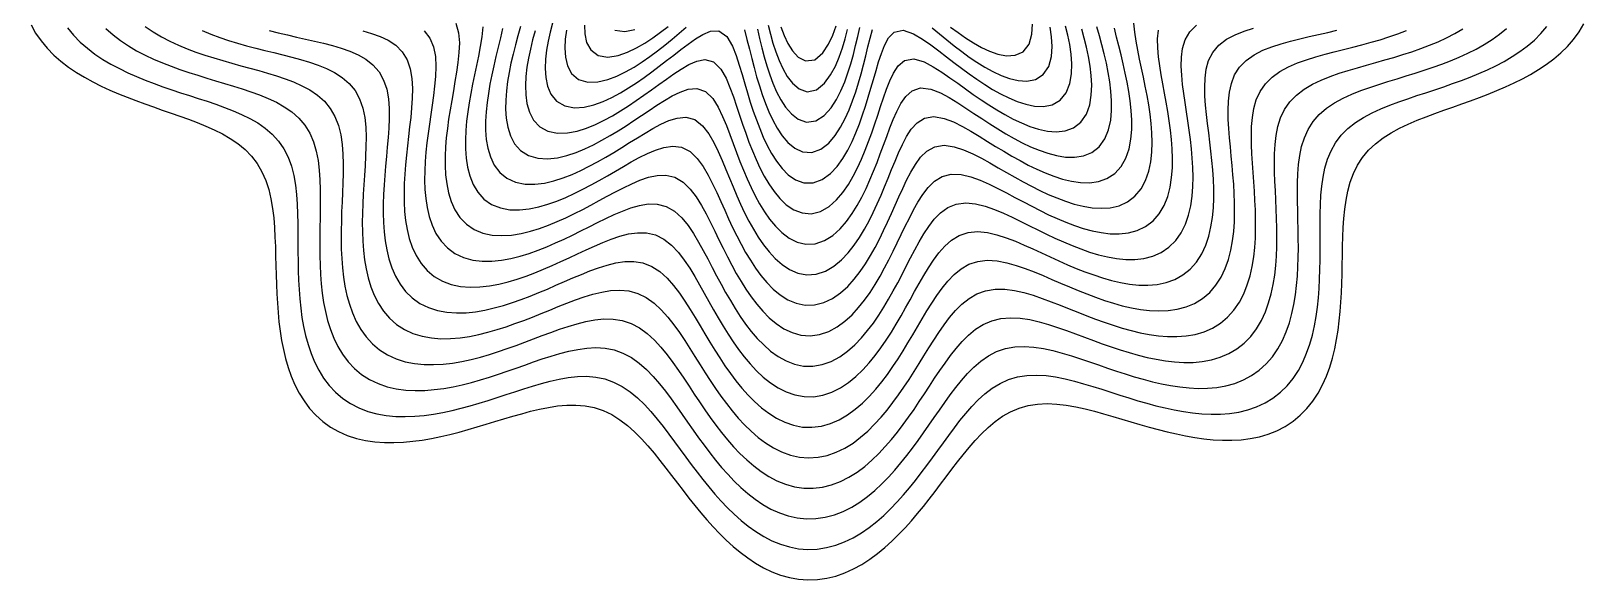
# Model space of a CAD drawing. Extents: x -29.3 to 29.3, y -30.6 to 30.6.
# Drawn here: x -29 to 28.9, y -30.6 to -10.2 of the extents above; entities that cross this region are included whole.
import ezdxf

# ---------------------------------------------------------------- set-up
doc = ezdxf.new("R2010")
doc.units = 0
doc.header["$MEASUREMENT"] = 0
doc.layers.get('0').update_dxf_attribs({"linetype": 'CONTINUOUS'})

msp = doc.modelspace()

# ---------------------------------------------------------------- linework, layer by layer
for points in [[(-28.952364, -9.968521), (-28.782072, -10.276607), (-28.581435, -10.567159), (-28.354526, -10.838653), (-28.1056, -11.090659), (-27.838664, -11.323625), (-27.557235, -11.538597), (-27.264267, -11.736971), (-26.962178, -11.920299), (-26.652916, -12.09017), (-26.338047, -12.248147), (-26.018832, -12.395732), (-25.696302, -12.534364), (-25.371305, -12.665429), (-25.044562, -12.790272), (-24.716701, -12.910227), (-24.388295, -13.026641), (-24.059888, -13.140913), (-23.732034, -13.254529), (-23.405329, -13.369111), (-23.08046, -13.486477), (-22.758261, -13.608703), (-22.439798, -13.73821), (-22.126481, -13.877843), (-21.820227, -14.030949), (-21.523669, -14.201393), (-21.240395, -14.393421), (-20.975109, -14.611215), (-20.73349, -14.857952), (-20.521372, -15.134456), (-20.343141, -15.438149), (-20.200079, -15.763396), (-20.089928, -16.103388), (-20.007986, -16.452153), (-19.948709, -16.805456), (-19.906826, -17.16069), (-19.877803, -17.516402), (-19.8579, -17.871841), (-19.844058, -18.226659), (-19.833752, -18.580714), (-19.82486, -18.933968), (-19.815544, -19.286416), (-19.804167, -19.638049), (-19.789221, -19.988832), (-19.769273, -20.338679), (-19.742915, -20.687441), (-19.708729, -21.034883), (-19.665252, -21.380667), (-19.610942, -21.724317), (-19.544156, -22.065189), (-19.463131, -22.402424), (-19.365973, -22.734889), (-19.250673, -23.061108), (-19.115148, -23.379191), (-18.957333, -23.686753), (-18.77535, -23.980872), (-18.567748, -24.258106), (-18.333828, -24.514627), (-18.073966, -24.74653), (-17.789838, -24.950294), (-17.484393, -25.123314), (-17.161518, -25.264311), (-16.825488, -25.373465), (-16.4804, -25.452228), (-16.129781, -25.502934), (-15.776417, -25.528381), (-15.42236, -25.531491), (-15.069034, -25.51509), (-14.717368, -25.481795), (-14.36792, -25.433973), (-14.02098, -25.373749), (-13.676642, -25.303028), (-13.33486, -25.223539), (-12.995485, -25.136868), (-12.658291, -25.04451), (-12.322988, -24.947902), (-11.989231, -24.848472), (-11.65663, -24.747686), (-11.324747, -24.6471), (-10.993099, -24.548424), (-10.661165, -24.453596), (-10.328392, -24.364881), (-9.994222, -24.284987), (-9.658142, -24.21721), (-9.319787, -24.165585), (-8.979123, -24.135011), (-8.636752, -24.13123), (-8.294337, -24.160436), (-7.954996, -24.228254), (-7.623279, -24.338018), (-7.304236, -24.489121), (-7.00177, -24.676802), (-6.717403, -24.893818), (-6.450315, -25.132693), (-6.19824, -25.387099), (-5.95838, -25.652202), (-5.72796, -25.924454), (-5.504473, -26.201261), (-5.285731, -26.480684), (-5.069845, -26.761222), (-4.85518, -27.041652), (-4.640298, -27.320927), (-4.423913, -27.598097), (-4.204853, -27.872251), (-3.982024, -28.142472), (-3.75439, -28.407798), (-3.520946, -28.66718), (-3.280713, -28.919447), (-3.032728, -29.163265), (-2.776046, -29.39709), (-2.509756, -29.619117), (-2.233013, -29.827236), (-1.945096, -30.018977), (-1.645497, -30.191487), (-1.334049, -30.341532), (-1.011095, -30.46558), (-0.677683, -30.559993), (-0.335724, -30.621361), (0.011952, -30.646972), (0.361756, -30.635308), (0.709724, -30.586407), (1.052051, -30.50191), (1.385589, -30.384762), (1.708124, -30.238691), (2.018413, -30.067678), (2.316036, -29.87556), (2.601185, -29.665799), (2.874453, -29.4414), (3.136675, -29.204914), (3.388816, -28.958491), (3.631902, -28.703936), (3.866979, -28.442786), (4.095101, -28.176363), (4.317322, -27.905827), (4.534707, -27.632228), (4.748343, -27.356546), (4.959361, -27.079731), (5.168959, -26.802746), (5.378433, -26.526612), (5.589218, -26.252462), (5.802925, -25.981613), (6.021394, -25.715649), (6.246744, -25.456545), (6.481407, -25.206821), (6.728126, -24.969734), (6.989836, -24.749485), (7.269344, -24.551343), (7.568662, -24.381483), (7.888018, -24.246198), (8.224971, -24.1503), (8.574527, -24.095291), (8.930664, -24.078619), (9.288268, -24.094733), (9.644105, -24.136999), (9.99668, -24.199147), (10.34565, -24.275891), (10.69129, -24.362983), (11.034154, -24.457051), (11.374882, -24.555393), (11.714111, -24.65579), (12.052435, -24.756369), (12.390383, -24.855486), (12.728422, -24.951649), (13.066946, -25.043447), (13.406283, -25.129499), (13.746689, -25.208406), (14.088335, -25.278715), (14.431303, -25.338873), (14.775554, -25.387197), (15.120904, -25.421838), (15.466977, -25.44075), (15.813143, -25.441672), (16.158443, -25.422131), (16.501495, -25.379482), (16.84039, -25.311007), (17.172616, -25.214104), (17.495032, -25.086581), (17.803972, -24.927048), (18.095531, -24.735307), (18.366015, -24.512622), (18.612475, -24.261699), (18.833119, -23.986327), (19.027455, -23.690813), (19.196152, -23.379416), (19.340725, -23.05595), (19.463186, -22.723597), (19.565755, -22.384884), (19.650669, -22.041755), (19.720074, -21.695671), (19.775976, -21.347716), (19.820229, -20.998685), (19.854549, -20.649153), (19.880539, -20.299535), (19.899717, -19.950123), (19.913551, -19.60112), (19.923498, -19.252666), (19.931042, -18.904855), (19.937742, -18.557758), (19.945286, -18.211438), (19.955556, -17.865978), (19.970706, -17.521511), (19.993261, -17.178269), (20.02623, -16.836657), (20.073227, -16.497372), (20.138567, -16.161576), (20.227258, -15.831151), (20.344723, -15.508997), (20.496016, -15.199242), (20.684408, -14.907046), (20.909771, -14.637606), (21.167978, -14.394503), (21.452172, -14.178427), (21.755041, -13.98727), (22.070452, -13.817272), (22.393925, -13.664211), (22.722395, -13.524115), (23.053809, -13.393523), (23.386769, -13.269515), (23.720293, -13.149636), (24.053643, -13.031803), (24.386225, -12.914216), (24.717517, -12.795279), (25.047017, -12.673542), (25.374211, -12.547651), (25.698537, -12.416308), (26.019358, -12.278234), (26.335927, -12.132147), (26.647358, -11.976736), (26.952582, -11.81065), (27.250297, -11.632489), (27.53892, -11.440808), (27.816519, -11.23415), (28.080755, -11.011096), (28.328838, -10.770364), (28.557512, -10.51097), (28.763125, -10.23244), (28.941826, -9.935066)], [(-27.588064, -10.076281), (-27.366155, -10.352146), (-27.119632, -10.60703), (-26.853188, -10.841257), (-26.570936, -11.055941), (-26.276296, -11.252646), (-25.972022, -11.433126), (-25.660291, -11.599172), (-25.342823, -11.752523), (-25.020977, -11.894835), (-24.695841, -12.027677), (-24.368299, -12.152538), (-24.03909, -12.270857), (-23.70885, -12.384046), (-23.378151, -12.493531), (-23.04754, -12.600788), (-22.717569, -12.707389), (-22.388842, -12.815063), (-22.06206, -12.925764), (-21.738097, -13.041756), (-21.418095, -13.165714), (-21.103608, -13.300845), (-20.79681, -13.450988), (-20.50078, -13.620654), (-20.219819, -13.814834), (-19.95967, -14.038342), (-19.727201, -14.294416), (-19.529034, -14.582823), (-19.369171, -14.898859), (-19.247176, -15.23474), (-19.158612, -15.582594), (-19.097124, -15.936528), (-19.056335, -16.292924), (-19.030737, -16.649833), (-19.015858, -17.006316), (-19.008125, -17.361979), (-19.004663, -17.716702), (-19.003108, -18.070489), (-19.001453, -18.423385), (-18.99794, -18.77543), (-18.990967, -19.126632), (-18.979023, -19.476947), (-18.960632, -19.826258), (-18.934304, -20.17436), (-18.898497, -20.520936), (-18.851577, -20.865524), (-18.791786, -21.207478), (-18.717217, -21.545918), (-18.625799, -21.879655), (-18.515299, -22.207116), (-18.383374, -22.52624), (-18.227672, -22.834379), (-18.046035, -23.128235), (-17.836812, -23.40387), (-17.599273, -23.656883), (-17.334044, -23.882824), (-17.043355, -24.077809), (-16.730941, -24.239213), (-16.401507, -24.366117), (-16.059972, -24.459347), (-15.710799, -24.521095), (-15.357602, -24.554373), (-15.003071, -24.5625), (-14.649065, -24.548754), (-14.296786, -24.516175), (-13.946952, -24.467497), (-13.599934, -24.405144), (-13.255862, -24.331257), (-12.914697, -24.247747), (-12.57628, -24.156342), (-12.240363, -24.058641), (-11.906632, -23.956163), (-11.574714, -23.850396), (-11.244183, -23.742854), (-10.914563, -23.635134), (-10.585326, -23.528986), (-10.255893, -23.426398), (-9.925641, -23.32971), (-9.593919, -23.241748), (-9.260101, -23.166008), (-8.923685, -23.106862), (-8.584504, -23.069749), (-8.24309, -23.061222), (-7.901234, -23.088547), (-7.562561, -23.158404), (-7.232545, -23.274561), (-6.917195, -23.435647), (-6.620777, -23.63517), (-6.344374, -23.864163), (-6.086341, -24.114106), (-5.843656, -24.37829), (-5.613006, -24.651879), (-5.391321, -24.931466), (-5.175936, -25.21462), (-4.96459, -25.499547), (-4.755363, -25.784856), (-4.546601, -26.069401), (-4.336857, -26.352179), (-4.124827, -26.632256), (-3.909315, -26.908707), (-3.689193, -27.180571), (-3.463376, -27.446809), (-3.230803, -27.706258), (-2.990424, -27.957587), (-2.741195, -28.199246), (-2.482092, -28.429405), (-2.212135, -28.645891), (-1.930441, -28.846125), (-1.636324, -29.027068), (-1.329428, -29.185206), (-1.009938, -29.316604), (-0.678819, -29.417107), (-0.338051, -29.482722), (0.009261, -29.510197), (0.35904, -29.497678), (0.706724, -29.445205), (1.047959, -29.354775), (1.379233, -29.229929), (1.698209, -29.075055), (2.003714, -28.894718), (2.295514, -28.69319), (2.574023, -28.474222), (2.840051, -28.240991), (3.094622, -27.996137), (3.338859, -27.741846), (3.573917, -27.47993), (3.800949, -27.211917), (4.021102, -26.939115), (4.235513, -26.662672), (4.445331, -26.383634), (4.651732, -26.102987), (4.855949, -25.821705), (5.059303, -25.540798), (5.263248, -25.261371), (5.469419, -24.984688), (5.679691, -24.712272), (5.896245, -24.44602), (6.121639, -24.188382), (6.35884, -23.942587), (6.611179, -23.712919), (6.882078, -23.504971), (7.174375, -23.325658), (7.489102, -23.182518), (7.824102, -23.081851), (8.173746, -23.026156), (8.530772, -23.01276), (8.889003, -23.035084), (9.244721, -23.085268), (9.596405, -23.156093), (9.943876, -23.241677), (10.28761, -23.337442), (10.628332, -23.439842), (10.966818, -23.546089), (11.303804, -23.653919), (11.639955, -23.761432), (11.975854, -23.866961), (12.312008, -23.968983), (12.648842, -24.066045), (12.986705, -24.156709), (13.325864, -24.239496), (13.666497, -24.312844), (14.008673, -24.375061), (14.352326, -24.424282), (14.697213, -24.458428), (15.042855, -24.475168), (15.388453, -24.471903), (15.732785, -24.445773), (16.074082, -24.393727), (16.409892, -24.312691), (16.737004, -24.199862), (17.051479, -24.053159), (17.348895, -23.871754), (17.624862, -23.656516), (17.875696, -23.410134), (18.099025, -23.136766), (18.294065, -22.841334), (18.461488, -22.528768), (18.603015, -22.20346), (18.720961, -21.869017), (18.817866, -21.528241), (18.896253, -21.183236), (18.958506, -20.835543), (19.00682, -20.486274), (19.043198, -20.136224), (19.069474, -19.785951), (19.087344, -19.435841), (19.098407, -19.086159), (19.104206, -18.737075), (19.106271, -18.388696), (19.106172, -18.041087), (19.10557, -17.694288), (19.106288, -17.348337), (19.110387, -17.003298), (19.120271, -16.659297), (19.138816, -16.316585), (19.169517, -15.975637), (19.216662, -15.637313), (19.285448, -15.30311), (19.381923, -14.975523), (19.51245, -14.658455), (19.682324, -14.357375), (19.893571, -14.07865), (20.143182, -13.827639), (20.423756, -13.606508), (20.726428, -13.413614), (21.04354, -13.244808), (21.369587, -13.095145), (21.700944, -12.959963), (22.035288, -12.835268), (22.371114, -12.717755), (22.707404, -12.604705), (23.043421, -12.493849), (23.378584, -12.383254), (23.712385, -12.271225), (24.044337, -12.156231), (24.373932, -12.036846), (24.700607, -11.911699), (25.023712, -11.779438), (25.342474, -11.638695), (25.655957, -11.488061), (25.963015, -11.326067), (26.262233, -11.151175), (26.55186, -10.961782), (26.829728, -10.756254), (27.093176, -10.532995), (27.338988, -10.290573), (27.56338, -10.027933)], [(-26.160633, -10.098036), (-25.897162, -10.336353), (-25.615855, -10.553213), (-25.320802, -10.750327), (-25.015247, -10.929681), (-24.70171, -11.093308), (-24.382135, -11.243168), (-24.058028, -11.381106), (-23.730569, -11.508845), (-23.400697, -11.628003), (-23.069181, -11.74012), (-22.736671, -11.846696), (-22.403745, -11.949231), (-22.070946, -12.049272), (-21.73882, -12.148468), (-21.407965, -12.248635), (-21.079083, -12.35184), (-20.753062, -12.460506), (-20.431085, -12.577543), (-20.11481, -12.706499), (-19.806623, -12.851722), (-19.510017, -13.018434), (-19.230032, -13.212522), (-18.973564, -13.439639), (-18.748877, -13.703193), (-18.563471, -14.001728), (-18.420735, -14.328109), (-18.318188, -14.672419), (-18.24918, -15.026052), (-18.205952, -15.383462), (-18.18155, -15.741699), (-18.170375, -16.099405), (-18.168068, -16.456058), (-18.171224, -16.811535), (-18.177121, -17.165887), (-18.183516, -17.519219), (-18.188485, -17.871633), (-18.19031, -18.223196), (-18.187391, -18.573918), (-18.178179, -18.923733), (-18.161119, -19.272483), (-18.134599, -19.619893), (-18.096905, -19.96554), (-18.046182, -20.308809), (-17.980391, -20.648834), (-17.897288, -20.984423), (-17.794419, -21.313954), (-17.669152, -21.635254), (-17.51879, -21.945469), (-17.340799, -22.240953), (-17.133189, -22.517261), (-16.895053, -22.769351), (-16.627136, -22.992094), (-16.332176, -23.181103), (-16.01472, -23.333617), (-15.680359, -23.449032), (-15.334716, -23.528816), (-14.982641, -23.575913), (-14.627852, -23.594007), (-14.272955, -23.586923), (-13.919635, -23.558276), (-13.568899, -23.511312), (-13.221279, -23.448878), (-12.876983, -23.373451), (-12.536003, -23.287199), (-12.198185, -23.192044), (-11.863269, -23.089727), (-11.53092, -22.98187), (-11.20074, -22.870031), (-10.872276, -22.755769), (-10.545019, -22.640706), (-10.218403, -22.526602), (-9.891798, -22.415453), (-9.564517, -22.309603), (-9.235818, -22.211908), (-8.904944, -22.125948), (-8.571218, -22.056286), (-8.234239, -22.008765), (-7.894297, -21.99069), (-7.55306, -22.01054), (-7.214424, -22.076541), (-6.884772, -22.193629), (-6.57138, -22.360219), (-6.279262, -22.568155), (-6.009272, -22.806531), (-5.758992, -23.065572), (-5.524644, -23.33805), (-5.30239, -23.619021), (-5.088842, -23.905141), (-4.881162, -24.194085), (-4.676993, -24.484158), (-4.474362, -24.774046), (-4.271581, -25.062656), (-4.067172, -25.349013), (-3.859802, -25.632183), (-3.648233, -25.911218), (-3.43129, -26.185105), (-3.207825, -26.452716), (-2.9767, -26.712763), (-2.736776, -26.963735), (-2.486912, -27.203837), (-2.225981, -27.43091), (-1.952918, -27.64235), (-1.666801, -27.835025), (-1.367001, -28.005218), (-1.053399, -28.148643), (-0.726686, -28.260595), (-0.388695, -28.336348), (-0.042626, -28.371825), (0.307032, -28.364469), (0.655038, -28.313968), (0.996288, -28.222454), (1.326682, -28.094005), (1.643573, -27.933727), (1.945744, -27.746872), (2.233081, -27.53826), (2.506192, -27.312024), (2.766093, -27.071586), (3.013996, -26.819731), (3.251184, -26.558721), (3.478941, -26.290408), (3.698532, -26.016334), (3.911196, -25.737811), (4.118155, -25.455989), (4.320643, -25.171917), (4.519924, -24.886593), (4.717334, -24.60102), (4.914323, -24.316257), (5.112508, -24.033495), (5.313738, -23.754138), (5.520181, -23.47993), (5.734408, -23.213122), (5.95949, -22.956719), (6.199035, -22.714812), (6.457057, -22.492963), (6.73744, -22.298496), (7.042666, -22.140179), (7.371843, -22.02647), (7.719407, -21.962148), (8.076703, -21.945532), (8.435796, -21.969326), (8.791904, -22.02417), (9.143183, -22.101496), (9.489521, -22.194507), (9.831579, -22.298079), (10.170266, -22.408358), (10.506508, -22.52238), (10.84116, -22.637783), (11.174974, -22.752604), (11.508603, -22.865128), (11.842604, -22.973791), (12.177446, -23.07709), (12.513512, -23.173526), (12.851095, -23.261542), (13.190393, -23.339469), (13.53148, -23.405476), (13.87428, -23.457514), (14.218511, -23.493267), (14.563609, -23.510101), (14.908622, -23.505046), (15.252067, -23.474805), (15.591766, -23.415867), (15.924676, -23.324745), (16.246811, -23.198429), (16.553362, -23.035027), (16.839158, -22.834454), (17.099463, -22.598863), (17.330865, -22.332485), (17.531845, -22.040843), (17.702774, -21.729724), (17.845446, -21.404357), (17.962464, -21.069018), (18.056732, -20.726977), (18.13113, -20.380629), (18.188346, -20.031688), (18.230824, -19.681354), (18.26076, -19.330459), (18.28014, -18.979573), (18.290778, -18.629073), (18.294368, -18.279203), (18.292533, -17.930112), (18.286879, -17.581878), (18.279051, -17.234537), (18.270798, -16.888099), (18.264054, -16.542571), (18.261034, -16.197986), (18.264362, -15.854447), (18.27723, -15.512201), (18.303611, -15.171759), (18.348481, -14.834104), (18.417999, -14.50104), (18.519405, -14.175692), (18.660155, -13.863066), (18.845725, -13.570122), (19.076444, -13.304386), (19.345994, -13.070915), (19.643986, -12.869935), (19.960359, -12.697484), (20.287716, -12.547826), (20.621323, -12.415315), (20.958298, -12.295134), (21.296879, -12.183379), (21.635941, -12.076914), (21.974719, -11.973184), (22.31263, -11.870055), (22.649183, -11.765689), (22.983911, -11.658448), (23.316324, -11.546815), (23.645876, -11.429343), (23.971923, -11.3046), (24.293694, -11.171136), (24.610235, -11.027445), (24.920365, -10.871943), (25.222599, -10.702951), (25.515069, -10.518694), (25.795424, -10.317335), (26.060725, -10.09705)], [(-24.694359, -10.02805), (-24.400686, -10.228476), (-24.095088, -10.40911), (-23.780605, -10.572282), (-23.459534, -10.720238), (-23.133605, -10.855067), (-22.804143, -10.978691), (-22.472174, -11.092889), (-22.138519, -11.199324), (-21.803855, -11.299595), (-21.468768, -11.395279), (-21.133796, -11.487987), (-20.799476, -11.579425), (-20.466386, -11.67147), (-20.135207, -11.766267), (-19.806805, -11.866346), (-19.482359, -11.974788), (-19.163551, -12.095424), (-18.852886, -12.233061), (-18.55415, -12.39365), (-18.273041, -12.584125), (-18.017653, -12.811323), (-17.797905, -13.079236), (-17.622516, -13.385317), (-17.494338, -13.719799), (-17.408722, -14.070549), (-17.356832, -14.428342), (-17.329646, -14.788031), (-17.319746, -15.147278), (-17.321474, -15.505217), (-17.330565, -15.861659), (-17.343738, -16.216692), (-17.358385, -16.570495), (-17.372342, -16.923251), (-17.383732, -17.275104), (-17.390843, -17.626137), (-17.39205, -17.976355), (-17.385733, -18.325666), (-17.370227, -18.673864), (-17.34376, -19.020592), (-17.304402, -19.365304), (-17.250016, -19.7072), (-17.178218, -20.045144), (-17.086348, -20.377546), (-16.971488, -20.70222), (-16.830552, -21.016205), (-16.660522, -21.315606), (-16.458878, -21.595521), (-16.224272, -21.850213), (-15.957301, -22.073706), (-15.661031, -22.260838), (-15.340799, -22.408447), (-15.003184, -22.516067), (-14.654654, -22.585745), (-14.30057, -22.621179), (-13.944842, -22.626749), (-13.590048, -22.606817), (-13.237747, -22.565359), (-12.888787, -22.505848), (-12.543542, -22.431262), (-12.202083, -22.344152), (-11.864282, -22.246729), (-11.529882, -22.140942), (-11.198535, -22.028556), (-10.869825, -21.911228), (-10.543275, -21.790569), (-10.218354, -21.66822), (-9.894466, -21.545927), (-9.570949, -21.425643), (-9.247062, -21.309647), (-8.92199, -21.200712), (-8.594853, -21.10234), (-8.264778, -21.019067), (-7.931059, -20.956863), (-7.593548, -20.923515), (-7.25341, -20.928652), (-6.914298, -20.982531), (-6.583201, -21.092491), (-6.269031, -21.258068), (-5.978365, -21.469867), (-5.712387, -21.714634), (-5.468036, -21.980797), (-5.240716, -22.26024), (-5.025966, -22.547703), (-4.820002, -22.839778), (-4.619751, -23.13417), (-4.422714, -23.429238), (-4.226832, -23.723714), (-4.030354, -24.016542), (-3.831754, -24.306761), (-3.629649, -24.593436), (-3.42275, -24.87559), (-3.209816, -25.152159), (-2.989626, -25.421932), (-2.760949, -25.68349), (-2.522539, -25.935141), (-2.273132, -26.174829), (-2.011476, -26.400041), (-1.736395, -26.607691), (-1.44691, -26.794021), (-1.142461, -26.954533), (-0.823233, -27.084058), (-0.49058, -27.177069), (-0.14744, -27.228372), (0.201539, -27.234171), (0.550449, -27.193186), (0.893191, -27.107194), (1.224697, -26.980602), (1.541672, -26.819283), (1.842621, -26.629351), (2.127435, -26.41637), (2.396874, -26.185028), (2.652152, -25.93912), (2.894678, -25.681668), (3.125904, -25.415082), (3.34726, -25.141298), (3.560129, -24.861907), (3.765848, -24.578247), (3.965731, -24.291482), (4.16109, -24.002674), (4.353279, -23.712836), (4.543729, -23.422993), (4.73401, -23.134248), (4.925893, -22.847864), (5.121442, -22.565369), (5.323119, -22.288717), (5.533913, -22.020509), (5.757467, -21.764336), (5.998132, -21.52525), (6.260728, -21.310307), (6.549603, -21.128871), (6.86646, -20.99167), (7.207571, -20.907353), (7.563532, -20.877552), (7.923744, -20.895502), (8.281165, -20.95017), (8.632969, -21.030948), (8.97889, -21.129528), (9.319738, -21.239847), (9.656637, -21.357502), (9.990704, -21.479213), (10.322943, -21.602434), (10.654227, -21.725086), (10.985298, -21.845382), (11.316787, -21.961698), (11.649223, -22.072484), (11.983039, -22.176183), (12.318575, -22.271169), (12.656066, -22.355683), (12.995618, -22.427775), (13.337177, -22.48523), (13.680457, -22.525508), (14.024857, -22.545681), (14.36932, -22.542392), (14.712151, -22.511871), (15.050799, -22.450067), (15.381634, -22.352986), (15.699858, -22.217312), (15.999731, -22.041297), (16.275297, -21.825646), (16.521536, -21.573884), (16.735444, -21.291789), (16.916462, -20.986116), (17.066099, -20.663303), (17.187141, -20.3287), (17.282901, -19.986375), (17.356714, -19.639256), (17.411687, -19.289384), (17.450608, -18.938149), (17.475948, -18.586486), (17.4899, -18.235012), (17.494438, -17.884124), (17.491376, -17.534063), (17.482431, -17.184965), (17.469281, -16.836887), (17.453635, -16.489837), (17.437306, -16.143795), (17.422297, -15.798731), (17.410921, -15.454635), (17.405943, -15.111566), (17.410787, -14.769723), (17.429797, -14.429588), (17.468553, -14.092168), (17.534161, -13.759437), (17.63519, -13.435008), (17.780538, -13.124931), (17.97626, -12.83776), (18.221126, -12.582338), (18.505498, -12.363396), (18.816287, -12.179201), (19.142599, -12.023722), (19.477383, -11.889986), (19.816536, -11.771859), (20.157723, -11.664434), (20.49957, -11.56388), (20.841214, -11.46717), (21.182052, -11.371853), (21.521603, -11.275872), (21.859426, -11.177433), (22.195066, -11.074908), (22.528012, -10.966757), (22.85766, -10.851472), (23.18327, -10.727525), (23.503921, -10.593329), (23.818451, -10.447197), (24.125378, -10.287324), (24.422804, -10.11177)], [(-22.578736, -10.18336), (-22.251556, -10.316901), (-21.920486, -10.437856), (-21.586698, -10.548214), (-21.251098, -10.649804), (-20.914409, -10.744346), (-20.577239, -10.833501), (-20.240126, -10.918944), (-19.903591, -11.00242), (-19.568182, -11.085835), (-19.234536, -11.171357), (-18.903462, -11.261555), (-18.576065, -11.359579), (-18.25396, -11.469414), (-17.939605, -11.596186), (-17.636864, -11.74647), (-17.351819, -11.928317), (-17.093611, -12.150198), (-16.874083, -12.417588), (-16.703948, -12.727607), (-16.586185, -13.0678), (-16.514105, -13.423374), (-16.476597, -13.784224), (-16.463308, -14.145456), (-16.466287, -14.505226), (-16.479745, -14.863071), (-16.499437, -15.219074), (-16.522151, -15.573498), (-16.545337, -15.926631), (-16.566875, -16.27872), (-16.584898, -16.629947), (-16.59768, -16.980409), (-16.603541, -17.330109), (-16.600772, -17.67893), (-16.58757, -18.026617), (-16.561971, -18.37273), (-16.52179, -18.716589), (-16.464556, -19.057186), (-16.387464, -19.393064), (-16.287355, -19.722153), (-16.160764, -20.041557), (-16.00411, -20.347317), (-15.814136, -20.634235), (-15.588679, -20.895928), (-15.327705, -21.125408), (-15.034184, -21.316334), (-14.714074, -21.464632), (-14.375067, -21.569572), (-14.024753, -21.633598), (-13.669272, -21.661157), (-13.312912, -21.657405), (-12.958351, -21.627327), (-12.607096, -21.575345), (-12.259881, -21.50522), (-11.916955, -21.420112), (-11.578273, -21.322685), (-11.243602, -21.215218), (-10.912594, -21.099708), (-10.584822, -20.977961), (-10.259793, -20.851677), (-9.936958, -20.722525), (-9.615708, -20.59223), (-9.29536, -20.462669), (-8.975151, -20.33599), (-8.654218, -20.214779), (-8.3316, -20.102285), (-8.006255, -20.002752), (-7.677168, -19.921876), (-7.343631, -19.86739), (-7.005926, -19.849538), (-6.666661, -19.880618), (-6.332477, -19.971785), (-6.013879, -20.126321), (-5.720336, -20.335202), (-5.45467, -20.582379), (-5.21357, -20.853395), (-4.991493, -21.138484), (-4.783138, -21.431667), (-4.584155, -21.729272), (-4.391112, -22.028933), (-4.201291, -22.329005), (-4.01249, -22.628241), (-3.822863, -22.925605), (-3.630807, -23.220149), (-3.434875, -23.510935), (-3.233711, -23.796973), (-3.026002, -24.077156), (-2.810439, -24.350204), (-2.585689, -24.614591), (-2.350382, -24.868458), (-2.10311, -25.109506), (-1.842462, -25.334872), (-1.567106, -25.540975), (-1.275964, -25.723378), (-0.968512, -25.876721), (-0.645251, -25.994843), (-0.308295, -26.07132), (0.03814, -26.10057), (0.38782, -26.0794), (0.733515, -26.008254), (1.068661, -25.891263), (1.388696, -25.734959), (1.691403, -25.546548), (1.976434, -25.332665), (2.244608, -25.098846), (2.497327, -24.849487), (2.736215, -24.58801), (2.962926, -24.317078), (3.179058, -24.038788), (3.386135, -23.754827), (3.585607, -23.466591), (3.778881, -23.17528), (3.967354, -22.881975), (4.152455, -22.587701), (4.3357, -22.2935), (4.518752, -22.000495), (4.703512, -21.70999), (4.892219, -21.423594), (5.087597, -21.143406), (5.293027, -20.872306), (5.512737, -20.614397), (5.751899, -20.375656), (6.01632, -20.164717), (6.310994, -19.993231), (6.636722, -19.874076), (6.986421, -19.815587), (7.346961, -19.815313), (7.706925, -19.861566), (8.060849, -19.94077), (8.407664, -20.041969), (8.748209, -20.157384), (9.08386, -20.281607), (9.415994, -20.410781), (9.745831, -20.542027), (10.074412, -20.67307), (10.402608, -20.802004), (10.731153, -20.927128), (11.060659, -21.046837), (11.391635, -21.15953), (11.724487, -21.263534), (12.059514, -21.357033), (12.396888, -21.437993), (12.736615, -21.504085), (13.078464, -21.552595), (13.421871, -21.580347), (13.76577, -21.583627), (14.108375, -21.558182), (14.446888, -21.499348), (14.777197, -21.402455), (15.093726, -21.263628), (15.389735, -21.080989), (15.658337, -20.855835), (15.894077, -20.592972), (16.09426, -20.299706), (16.259206, -19.983987), (16.391459, -19.652867), (16.494677, -19.311815), (16.572775, -18.964743), (16.629451, -18.614316), (16.668003, -18.262303), (16.691311, -17.909855), (16.701879, -17.557708), (16.701915, -17.206317), (16.693403, -16.85595), (16.678178, -16.506744), (16.658003, -16.158747), (16.634641, -15.811947), (16.609935, -15.466293), (16.585908, -15.121715), (16.564885, -14.778154), (16.549658, -14.435598), (16.543715, -14.094155), (16.551558, -13.754191), (16.579118, -13.41658), (16.634221, -13.083199), (16.726754, -12.757764), (16.867587, -12.446978), (17.064576, -12.160963), (17.31617, -11.910503), (17.609782, -11.700836), (17.929369, -11.528763), (18.262858, -11.386376), (18.603208, -11.265498), (18.946675, -11.159448), (19.291269, -11.063129), (19.635876, -10.972675), (19.979808, -10.885082), (20.322577, -10.797928), (20.663771, -10.709178), (21.002982, -10.617037), (21.339759, -10.51985), (21.673565, -10.416028), (22.003736, -10.303974), (22.329435, -10.182041)], [(-20.072677, -10.182588), (-19.733527, -10.265909), (-19.394331, -10.344485), (-19.055594, -10.420094), (-18.717829, -10.494641), (-18.381612, -10.570265), (-18.04766, -10.64948), (-17.716949, -10.735381), (-17.390912, -10.831915), (-17.071776, -10.94427), (-16.763154, -11.079347), (-16.47102, -11.246111), (-16.205013, -11.454988), (-15.978869, -11.714331), (-15.806534, -12.022891), (-15.692881, -12.366003), (-15.629777, -12.725161), (-15.603506, -13.088482), (-15.601971, -13.450942), (-15.616407, -13.81104), (-15.640712, -14.168649), (-15.670544, -14.524097), (-15.702673, -14.877806), (-15.734559, -15.23017), (-15.764082, -15.581503), (-15.789365, -15.93203), (-15.808645, -16.281869), (-15.820175, -16.631028), (-15.822145, -16.979378), (-15.812601, -17.326624), (-15.789369, -17.672253), (-15.749978, -18.015457), (-15.69158, -18.355013), (-15.610886, -18.68912), (-15.504148, -19.015159), (-15.367261, -19.329397), (-15.196103, -19.626668), (-14.9873, -19.900218), (-14.739477, -20.142052), (-14.454671, -20.344208), (-14.138909, -20.500877), (-13.801009, -20.610249), (-13.450109, -20.674706), (-13.093629, -20.699375), (-12.736611, -20.690322), (-12.382057, -20.653347), (-12.031541, -20.593476), (-11.685752, -20.514886), (-11.34485, -20.421008), (-11.008688, -20.314683), (-10.676945, -20.198302), (-10.349191, -20.07394), (-10.024922, -19.943458), (-9.703578, -19.808606), (-9.384543, -19.67111), (-9.067133, -19.53277), (-8.750584, -19.395573), (-8.434031, -19.261842), (-8.116486, -19.134443), (-7.796825, -19.017087), (-7.473815, -18.914785), (-7.14625, -18.834511), (-6.813394, -18.786054), (-6.476086, -18.782615), (-6.13893, -18.839396), (-5.812403, -18.966975), (-5.509908, -19.161316), (-5.238697, -19.404395), (-4.996567, -19.677001), (-4.77697, -19.96611), (-4.573365, -20.264203), (-4.380495, -20.566975), (-4.19435, -20.871819), (-4.011854, -21.177012), (-3.830573, -21.48129), (-3.648511, -21.783626), (-3.463956, -22.083084), (-3.275375, -22.378738), (-3.081335, -22.669598), (-2.880442, -22.954545), (-2.671299, -23.232265), (-2.452465, -23.501164), (-2.222437, -23.759269), (-1.979645, -24.004098), (-1.722483, -24.232493), (-1.449408, -24.440425), (-1.159146, -24.622801), (-0.851095, -24.773351), (-0.525961, -24.884806), (-0.18657, -24.949683), (0.161538, -24.961915), (0.510477, -24.918983), (0.851774, -24.823221), (1.178634, -24.681112), (1.487201, -24.501048), (1.776333, -24.291214), (2.046672, -24.058507), (2.299755, -23.808329), (2.53745, -23.544784), (2.761663, -23.270983), (2.974213, -22.989307), (3.176801, -22.70162), (3.371021, -22.40943), (3.558389, -22.114), (3.740388, -21.816445), (3.918515, -21.517806), (4.094346, -21.219125), (4.269605, -20.921518), (4.446264, -20.626283), (4.626667, -20.335029), (4.813705, -20.049889), (5.011042, -19.773852), (5.223395, -19.5113), (5.456749, -19.268855), (5.718114, -19.05651), (6.013705, -18.888303), (6.34411, -18.779865), (6.699086, -18.739817), (7.061787, -18.761823), (7.4202, -18.82974), (7.770278, -18.92799), (8.112287, -19.045401), (8.447839, -19.174565), (8.778687, -19.310505), (9.106384, -19.449712), (9.432226, -19.589554), (9.757281, -19.72792), (10.082433, -19.862992), (10.408415, -19.993098), (10.735839, -20.116602), (11.065205, -20.231812), (11.396905, -20.336899), (11.731209, -20.42981), (12.068229, -20.508177), (12.407859, -20.569211), (12.749665, -20.609593), (13.092719, -20.625358), (13.435338, -20.611841), (13.774731, -20.563745), (14.106573, -20.47553), (14.424708, -20.342335), (14.721377, -20.16152), (14.988445, -19.934347), (15.219522, -19.666556), (15.411764, -19.366965), (15.56608, -19.044909), (15.685914, -18.708279), (15.77575, -18.362871), (15.840107, -18.012605), (15.883068, -17.660022), (15.908162, -17.306724), (15.918397, -16.953702), (15.916352, -16.601553), (15.904279, -16.250614), (15.884198, -15.901055), (15.857988, -15.552933), (15.827473, -15.206226), (15.79451, -14.860863), (15.761092, -14.516738), (15.72947, -14.17374), (15.702321, -13.831777), (15.682984, -13.490837), (15.675804, -13.151092), (15.686616, -12.813128), (15.7234, -12.478387), (15.796877, -12.150066), (15.920125, -11.834596), (16.104762, -11.543032), (16.352149, -11.288998), (16.648187, -11.080474), (16.972816, -10.914156), (17.311411, -10.780304), (17.656149, -10.669157), (18.003247, -10.573122), (18.350864, -10.486656), (18.698045, -10.405676), (19.044226, -10.327079), (19.389007, -10.248389), (19.732035, -10.167533)], [(-16.579988, -10.188305), (-16.25538, -10.283058), (-15.939505, -10.398076), (-15.637582, -10.542597), (-15.358677, -10.728636), (-15.11743, -10.96862), (-14.931997, -11.266623), (-14.812644, -11.608354), (-14.751854, -11.969969), (-14.73277, -12.335685), (-14.740578, -12.699496), (-14.765081, -13.060022), (-14.799521, -13.417435), (-14.839272, -13.772309), (-14.880977, -14.125241), (-14.922037, -14.476744), (-14.960299, -14.827215), (-14.993851, -15.176933), (-15.020885, -15.526058), (-15.039589, -15.874618), (-15.048051, -16.222493), (-15.044173, -16.569373), (-15.025577, -16.914699), (-14.989502, -17.257566), (-14.932704, -17.59657), (-14.851362, -17.929583), (-14.74106, -18.25343), (-14.596935, -18.563471), (-14.414232, -18.853176), (-14.189518, -19.114024), (-13.922582, -19.336337), (-13.618145, -19.511587), (-13.285571, -19.635392), (-12.935983, -19.708948), (-12.578939, -19.737699), (-12.220958, -19.728778), (-11.865798, -19.689113), (-11.515331, -19.624635), (-11.170299, -19.540164), (-10.830822, -19.439562), (-10.496675, -19.325951), (-10.167453, -19.201908), (-9.84265, -19.069627), (-9.521693, -18.931051), (-9.203959, -18.787987), (-8.88877, -18.642209), (-8.57538, -18.495565), (-8.262955, -18.350112), (-7.950541, -18.208282), (-7.637031, -18.073133), (-7.321138, -17.948723), (-7.001406, -17.840702), (-6.676366, -17.757229), (-6.345102, -17.710223), (-6.008884, -17.716242), (-5.674507, -17.793843), (-5.356723, -17.952059), (-5.070833, -18.177849), (-4.820216, -18.445839), (-4.598236, -18.736263), (-4.396492, -19.038099), (-4.208166, -19.345584), (-4.028234, -19.65553), (-3.852994, -19.965995), (-3.67963, -20.275645), (-3.5059, -20.583439), (-3.329928, -20.888459), (-3.150067, -21.189803), (-2.96479, -21.48651), (-2.772625, -21.777487), (-2.572087, -22.061437), (-2.361639, -22.336769), (-2.13965, -22.601485), (-1.904387, -22.853027), (-1.654026, -23.088078), (-1.386743, -23.302311), (-1.100942, -23.490108), (-0.795713, -23.644358), (-0.471654, -23.756593), (-0.131979, -23.817953), (0.216624, -23.8214), (0.56457, -23.764658), (0.901979, -23.651723), (1.221695, -23.49131), (1.520431, -23.293559), (1.797955, -23.06756), (2.055711, -22.820477), (2.295809, -22.557648), (2.520485, -22.282993), (2.731865, -21.99941), (2.931908, -21.709092), (3.122405, -21.413747), (3.305018, -21.11476), (3.481335, -20.813311), (3.652921, -20.510468), (3.821391, -20.207264), (3.988487, -19.904784), (4.156181, -19.604263), (4.326814, -19.30722), (4.503288, -19.015668), (4.689338, -18.732458), (4.889903, -18.461854), (5.111537, -18.210518), (5.362491, -17.989035), (5.651121, -17.813386), (5.979919, -17.703008), (6.337055, -17.669531), (6.701212, -17.704539), (7.058448, -17.787424), (7.405391, -17.900052), (7.743298, -18.030507), (8.074414, -18.171341), (8.400835, -18.317725), (8.724291, -18.466305), (9.046173, -18.614572), (9.367602, -18.760492), (9.689493, -18.902286), (10.012605, -19.038273), (10.337563, -19.166766), (10.664884, -19.285968), (10.994964, -19.393881), (11.328065, -19.488202), (11.66426, -19.566203), (12.003346, -19.624595), (12.344684, -19.659369), (12.68694, -19.66566), (13.027698, -19.637692), (13.362914, -19.569011), (13.686368, -19.453308), (13.989542, -19.286179), (14.262723, -19.067531), (14.497639, -18.803064), (14.690238, -18.50296), (14.841361, -18.178405), (14.955146, -17.838737), (15.036955, -17.490555), (15.092044, -17.138115), (15.12502, -16.784031), (15.139758, -16.429871), (15.139489, -16.076548), (15.126931, -15.724573), (15.10443, -15.374207), (15.074073, -15.025546), (15.0378, -14.678583), (14.997499, -14.33324), (14.955115, -13.989393), (14.912767, -13.646887), (14.872905, -13.305562), (14.838522, -12.965286), (14.813476, -12.626028), (14.802972, -12.288002), (14.814291, -11.951996), (14.857766, -11.620088), (14.947564, -11.29712), (15.100038, -10.993065), (15.324917, -10.723862), (15.612165, -10.503844), (15.936858, -10.333502), (16.278597, -10.201784), (16.626951, -10.09642)], [(-14.301148, -10.186961), (-14.088724, -10.458323), (-13.948033, -10.789379), (-13.878423, -11.151331), (-13.860263, -11.519828), (-13.874081, -11.885671), (-13.906933, -12.247122), (-13.95075, -12.604622), (-14.000289, -12.959037), (-14.051899, -13.311188), (-14.102832, -13.661744), (-14.150854, -14.011217), (-14.194001, -14.359969), (-14.230418, -14.708221), (-14.258236, -15.056052), (-14.275469, -15.40338), (-14.279907, -15.749919), (-14.269003, -16.095118), (-14.239748, -16.438037), (-14.18853, -16.777175), (-14.111003, -17.110179), (-14.002026, -17.433419), (-13.855842, -17.741414), (-13.666839, -18.026244), (-13.431333, -18.277461), (-13.150321, -18.483562), (-12.831464, -18.635626), (-12.487428, -18.731159), (-12.131069, -18.774505), (-11.771784, -18.773737), (-11.415026, -18.737381), (-11.063439, -18.672801), (-10.718035, -18.585873), (-10.37897, -18.48118), (-10.045974, -18.36232), (-9.718564, -18.232176), (-9.396158, -18.093141), (-9.078114, -17.947282), (-8.763749, -17.796479), (-8.452334, -17.642545), (-8.143076, -17.487347), (-7.835089, -17.332948), (-7.527358, -17.181786), (-7.218688, -17.036952), (-6.907659, -16.902612), (-6.592595, -16.78471), (-6.271677, -16.692131), (-5.943529, -16.638477), (-5.60921, -16.643709), (-5.276973, -16.730995), (-4.965901, -16.909357), (-4.693491, -17.157147), (-4.459511, -17.442603), (-4.253825, -17.745779), (-4.066781, -18.057095), (-3.891391, -18.371917), (-3.72277, -18.687756), (-3.557397, -19.00308), (-3.392603, -19.316795), (-3.226248, -19.627992), (-3.05651, -19.93581), (-2.881748, -20.239345), (-2.700402, -20.537576), (-2.510916, -20.829287), (-2.311676, -21.112976), (-2.100958, -21.386738), (-1.876891, -21.648101), (-1.637448, -21.893802), (-1.380499, -22.119485), (-1.103995, -22.31933), (-0.806426, -22.485677), (-0.487733, -22.608954), (-0.150767, -22.678542), (0.197277, -22.685418), (0.545173, -22.626249), (0.881055, -22.505838), (1.196671, -22.334975), (1.488801, -22.125781), (1.757838, -21.888564), (2.0059, -21.631034), (2.235609, -21.358692), (2.449548, -21.075443), (2.650071, -20.784106), (2.839282, -20.486779), (3.019075, -20.185083), (3.19119, -19.880335), (3.357291, -19.573663), (3.519029, -19.266109), (3.678134, -18.958714), (3.836514, -18.652612), (3.996392, -18.349157), (4.160497, -18.050103), (4.33235, -17.757908), (4.516678, -17.476263), (4.720003, -17.21105), (4.951229, -16.972044), (5.221197, -16.775406), (5.537592, -16.644377), (5.89207, -16.598736), (6.258262, -16.633603), (6.616335, -16.723675), (6.961896, -16.846148), (7.296925, -16.986995), (7.62436, -17.138027), (7.946738, -17.294184), (8.266045, -17.452061), (8.58383, -17.609155), (8.90131, -17.763443), (9.21947, -17.913148), (9.539118, -18.056572), (9.860925, -18.19198), (10.185446, -18.31749), (10.513114, -18.430964), (10.844218, -18.529885), (11.178838, -18.611202), (11.516731, -18.671153), (11.857118, -18.705045), (12.198325, -18.707061), (12.537225, -18.670204), (12.868453, -18.586713), (13.183709, -18.449509), (13.472013, -18.255079), (13.722165, -18.006699), (13.92691, -17.714785), (14.085413, -17.392893), (14.201913, -17.052983), (14.282733, -16.703448), (14.334168, -16.349497), (14.361655, -15.994171), (14.369651, -15.63919), (14.361777, -15.285499), (14.341014, -14.933585), (14.309875, -14.583664), (14.270563, -14.235787), (14.225095, -13.889897), (14.175422, -13.54587), (14.123545, -13.203535), (14.071651, -12.862689), (14.022296, -12.52312), (13.978653, -12.184639), (13.944912, -11.847154), (13.926896, -11.510836), (13.933067, -11.176525), (13.975976, -10.846693), (14.073483, -10.527591), (14.245751, -10.232787), (14.499721, -9.983038)], [(-13.112566, -9.907972), (-13.013243, -10.262221), (-12.984034, -10.633693), (-12.997972, -11.003094), (-13.03635, -11.366656), (-13.088313, -11.724963), (-13.147339, -12.079288), (-13.209166, -12.430783), (-13.270745, -12.780354), (-13.329686, -13.128679), (-13.383942, -13.476246), (-13.431612, -13.823376), (-13.470796, -14.170233), (-13.499474, -14.516812), (-13.515383, -14.862904), (-13.515891, -15.208031), (-13.497839, -15.551321), (-13.457358, -15.891317), (-13.389675, -16.225639), (-13.288964, -16.550473), (-13.148462, -16.859806), (-12.961311, -17.144564), (-12.722885, -17.39234), (-12.434699, -17.589367), (-12.107077, -17.725771), (-11.756005, -17.800605), (-11.396065, -17.821095), (-11.036567, -17.797616), (-10.682135, -17.739849), (-10.334586, -17.655527), (-9.994316, -17.550519), (-9.661067, -17.429269), (-9.334292, -17.295205), (-9.013322, -17.151065), (-8.69744, -16.999128), (-8.385902, -16.841394), (-8.07793, -16.679727), (-7.772697, -16.515987), (-7.469294, -16.352179), (-7.166684, -16.190634), (-6.863645, -16.034277), (-6.558694, -15.887054), (-6.250013, -15.754656), (-5.935447, -15.64581), (-5.612888, -15.574501), (-5.282091, -15.562961), (-4.950391, -15.64063), (-4.640164, -15.822953), (-4.37438, -16.082901), (-4.151523, -16.380254), (-3.958199, -16.693001), (-3.783225, -17.011959), (-3.619135, -17.333074), (-3.460939, -17.654269), (-3.305127, -17.974274), (-3.149061, -18.29215), (-2.990625, -18.607082), (-2.827997, -18.918245), (-2.659508, -19.224733), (-2.483537, -19.52547), (-2.298422, -19.819133), (-2.102398, -20.104033), (-1.893527, -20.377961), (-1.669658, -20.637969), (-1.428415, -20.880045), (-1.167293, -21.098674), (-0.883978, -21.286289), (-0.577156, -21.43281), (-0.248126, -21.525915), (0.096951, -21.553374), (0.446008, -21.508263), (0.784358, -21.393912), (1.10099, -21.222612), (1.391556, -21.009124), (1.656603, -20.765835), (1.898822, -20.501651), (2.121394, -20.222658), (2.327316, -19.933014), (2.519236, -19.635631), (2.699452, -19.332623), (2.869993, -19.025598), (3.032702, -18.715846), (3.189318, -18.40447), (3.341571, -18.092497), (3.491283, -17.780963), (3.640488, -17.471029), (3.791602, -17.164123), (3.947676, -16.862166), (4.112776, -16.567972), (4.292593, -16.285984), (4.495338, -16.023714), (4.732654, -15.79445), (5.018266, -15.621069), (5.356677, -15.533897), (5.723927, -15.545309), (6.086788, -15.630128), (6.434402, -15.756366), (6.768757, -15.904591), (7.093768, -16.064414), (7.412699, -16.229905), (7.727989, -16.397308), (8.041462, -16.563972), (8.354518, -16.727817), (8.668261, -16.887041), (8.983591, -17.039936), (9.301256, -17.184748), (9.62188, -17.319563), (9.94597, -17.442179), (10.27389, -17.549967), (10.605799, -17.63968), (10.941522, -17.707229), (11.280303, -17.74739), (11.620366, -17.753506), (11.958176, -17.717347), (12.287359, -17.6296), (12.597704, -17.48192), (12.875722, -17.271177), (13.108675, -17.003734), (13.290383, -16.694294), (13.422932, -16.359045), (13.513214, -16.010243), (13.569025, -15.655442), (13.597208, -15.298861), (13.603274, -14.942748), (13.59157, -14.588262), (13.565556, -14.235958), (13.528061, -13.886059), (13.48149, -13.538591), (13.427982, -13.193467), (13.36955, -12.850528), (13.308219, -12.509562), (13.246165, -12.170325), (13.185907, -11.832553), (13.130573, -11.495985), (13.08432, -11.160427), (13.053035, -10.825893), (13.04553, -10.492993), (13.075511, -10.163941)], [(-12.110337, -10.043347), (-12.148236, -10.411605), (-12.205683, -10.772388), (-12.273204, -11.127563), (-12.345218, -11.47885), (-12.418047, -11.827557), (-12.488994, -12.174638), (-12.555866, -12.520777), (-12.616703, -12.866448), (-12.669592, -13.211943), (-12.712529, -13.557382), (-12.743287, -13.902686), (-12.759265, -14.247524), (-12.757314, -14.591207), (-12.733518, -14.932495), (-12.682924, -15.269266), (-12.599266, -15.597954), (-12.474863, -15.912648), (-12.301231, -16.203854), (-12.071556, -16.457612), (-11.785899, -16.657206), (-11.455919, -16.789973), (-11.101245, -16.854897), (-10.739225, -16.861547), (-10.379907, -16.822703), (-10.027598, -16.749472), (-9.683588, -16.650222), (-9.347837, -16.531041), (-9.01977, -16.396405), (-8.698623, -16.249709), (-8.383579, -16.093635), (-8.073809, -15.930415), (-7.76848, -15.762024), (-7.466733, -15.590331), (-7.167656, -15.417254), (-6.870231, -15.244932), (-6.573278, -15.075958), (-6.275362, -14.913753), (-5.974683, -14.763195), (-5.668956, -14.631786), (-5.355458, -14.531881), (-5.031958, -14.484676), (-4.701312, -14.524156), (-4.383605, -14.682819), (-4.112532, -14.941443), (-3.89272, -15.245749), (-3.707109, -15.566016), (-3.541629, -15.891682), (-3.387547, -16.218714), (-3.239353, -16.545232), (-3.093313, -16.870135), (-2.946689, -17.192611), (-2.797308, -17.511925), (-2.643306, -17.827307), (-2.482966, -18.137868), (-2.314597, -18.442526), (-2.136441, -18.739904), (-1.946586, -19.028204), (-1.742889, -19.305011), (-1.522909, -19.567012), (-1.283883, -19.809569), (-1.022838, -20.026097), (-0.737038, -20.207275), (-0.425219, -20.340415), (-0.090113, -20.410207), (0.258348, -20.403204), (0.603256, -20.316113), (0.928172, -20.159735), (1.224751, -19.952024), (1.492417, -19.709193), (1.734228, -19.442729), (1.954057, -19.160135), (2.155514, -18.866299), (2.341691, -18.564496), (2.515196, -18.257017), (2.678267, -17.945549), (2.832885, -17.631409), (2.980883, -17.315702), (3.124055, -16.999437), (3.264268, -16.683628), (3.403603, -16.36941), (3.544544, -16.05819), (3.690268, -15.751897), (3.845111, -15.453427), (4.015347, -15.167526), (4.21047, -14.902624), (4.444781, -14.674632), (4.735936, -14.512831), (5.086555, -14.455275), (5.45785, -14.505813), (5.814408, -14.623128), (6.152706, -14.77329), (6.47793, -14.939571), (6.794763, -15.113614), (7.106551, -15.290676), (7.415661, -15.467679), (7.723827, -15.642361), (8.032373, -15.812852), (8.342353, -15.977433), (8.654633, -16.134376), (8.969944, -16.28181), (9.288898, -16.417585), (9.611983, -16.539119), (9.939512, -16.643193), (10.271511, -16.725686), (10.607482, -16.781209), (10.945953, -16.802674), (11.283641, -16.780918), (11.614081, -16.704923), (11.926027, -16.563925), (12.203516, -16.352952), (12.430969, -16.079376), (12.601515, -15.761642), (12.719016, -15.419156), (12.792553, -15.065323), (12.83134, -14.707605), (12.842911, -14.349776), (12.833046, -13.993661), (12.806163, -13.640085), (12.765714, -13.289366), (12.714498, -12.941552), (12.654887, -12.596545), (12.589015, -12.254159), (12.518925, -11.914157), (12.446725, -11.576261), (12.374767, -11.240167), (12.305894, -10.90555), (12.243817, -10.572106), (12.19376, -10.239631), (12.163614, -9.908281)], [(-11.37017, -10.097303), (-11.451321, -10.449664), (-11.535414, -10.798101), (-11.619071, -11.144085), (-11.699783, -11.488646), (-11.77546, -11.8325), (-11.844174, -12.176134), (-11.903978, -12.51984), (-11.952755, -12.863719), (-11.988067, -13.207652), (-12.006973, -13.551221), (-12.005787, -13.893557), (-11.97977, -14.233062), (-11.922729, -14.566904), (-11.826625, -14.890122), (-11.681573, -15.194153), (-11.477488, -15.465012), (-11.20958, -15.683206), (-10.886866, -15.830263), (-10.532243, -15.900926), (-10.16841, -15.90559), (-9.808238, -15.86006), (-9.456658, -15.777817), (-9.114787, -15.668554), (-8.782269, -15.539019), (-8.45826, -15.394), (-8.141791, -15.237028), (-7.831901, -15.070845), (-7.527654, -14.8977), (-7.228137, -14.719572), (-6.932426, -14.538337), (-6.639539, -14.355941), (-6.348384, -14.174592), (-6.057672, -13.997041), (-5.765798, -13.827043), (-5.47068, -13.670196), (-5.169564, -13.535596), (-4.859048, -13.439293), (-4.53667, -13.41093), (-4.20992, -13.498048), (-3.91515, -13.723802), (-3.683289, -14.026721), (-3.497745, -14.352676), (-3.338073, -14.684697), (-3.192382, -15.017751), (-3.05379, -15.349916), (-2.917934, -15.680206), (-2.781769, -16.00793), (-2.642962, -16.332455), (-2.499557, -16.653098), (-2.349776, -16.969043), (-2.191872, -17.279269), (-2.024022, -17.582449), (-1.844221, -17.876811), (-1.650179, -18.159928), (-1.439226, -18.428394), (-1.208236, -18.677307), (-0.95369, -18.899481), (-0.672133, -19.084331), (-0.361669, -19.216817), (-0.025455, -19.278222), (0.323604, -19.252741), (0.663968, -19.139663), (0.977526, -18.956254), (1.258149, -18.7249), (1.507978, -18.462759), (1.731685, -18.180716), (1.933867, -17.885435), (2.118396, -17.581105), (2.288432, -17.270491), (2.446578, -16.955521), (2.595053, -16.637633), (2.735829, -16.317977), (2.870769, -15.997558), (3.001749, -15.677349), (3.130802, -15.358403), (3.260315, -15.041997), (3.39331, -14.72986), (3.53392, -14.424588), (3.688226, -14.130479), (3.865779, -13.85537), (4.082099, -13.614892), (4.359831, -13.441005), (4.709732, -13.383011), (5.08412, -13.449758), (5.437486, -13.586152), (5.769569, -13.752769), (6.0879, -13.932956), (6.39797, -14.119003), (6.703384, -14.306652), (7.00659, -14.493142), (7.309344, -14.6764), (7.612975, -14.85466), (7.918544, -15.026239), (8.226931, -15.189375), (8.538886, -15.34209), (8.855051, -15.482029), (9.175936, -15.606268), (9.501857, -15.711041), (9.83276, -15.791353), (10.167872, -15.840451), (10.504968, -15.849169), (10.838979, -15.805476), (11.159754, -15.69546), (11.450269, -15.508498), (11.69016, -15.247367), (11.867281, -14.932151), (11.984433, -14.587664), (12.052654, -14.231085), (12.08325, -13.871301), (12.08511, -13.512388), (12.06477, -13.156101), (12.027052, -12.803118), (11.975621, -12.453614), (11.913383, -12.107519), (11.842767, -11.764643), (11.765939, -11.424726), (11.684971, -11.08747), (11.602014, -10.752543), (11.519502, -10.41959), (11.440449, -10.088232)], [(-10.708403, -10.031524), (-10.803494, -10.37478), (-10.895109, -10.716659), (-10.981209, -11.057967), (-11.059886, -11.399244), (-11.129177, -11.740823), (-11.1869, -12.082835), (-11.230479, -12.425173), (-11.256722, -12.76741), (-11.26152, -13.108603), (-11.239418, -13.446949), (-11.183041, -13.779091), (-11.082475, -14.098839), (-10.925302, -14.394947), (-10.699602, -14.648505), (-10.403821, -14.8345), (-10.057838, -14.935564), (-9.692762, -14.956681), (-9.32945, -14.916841), (-8.975846, -14.833966), (-8.633588, -14.720615), (-8.302144, -14.585086), (-7.980387, -14.432978), (-7.667114, -14.268251), (-7.361183, -14.093866), (-7.061537, -13.912183), (-6.767176, -13.725222), (-6.477118, -13.534862), (-6.190347, -13.343021), (-5.905738, -13.151864), (-5.621971, -12.964095), (-5.337383, -12.783448), (-5.04976, -12.615618), (-4.756037, -12.470215), (-4.452106, -12.365187), (-4.13435, -12.336618), (-3.812156, -12.44714), (-3.536155, -12.713027), (-3.33206, -13.03961), (-3.170067, -13.377866), (-3.029261, -13.717519), (-2.89903, -14.05601), (-2.773415, -14.392402), (-2.648622, -14.726146), (-2.521948, -15.05676), (-2.391252, -15.383701), (-2.254662, -15.706294), (-2.110396, -16.023668), (-1.956616, -16.334662), (-1.791313, -16.637704), (-1.612177, -16.930609), (-1.416462, -17.210264), (-1.20085, -17.472096), (-0.961378, -17.70921), (-0.693668, -17.911013), (-0.394164, -18.061434), (-0.063923, -18.138404), (0.284389, -18.120332), (0.624866, -18.003468), (0.934555, -17.809202), (1.20695, -17.565384), (1.445891, -17.291685), (1.657432, -16.99956), (1.846939, -16.695591), (2.018669, -16.383742), (2.175965, -16.066563), (2.321516, -15.745809), (2.457584, -15.422785), (2.586172, -15.098546), (2.709182, -14.774039), (2.828557, -14.450213), (2.946461, -14.128148), (3.065519, -13.809233), (3.189211, -13.495467), (3.322567, -13.190065), (3.473503, -12.898802), (3.655494, -12.633311), (3.892045, -12.419518), (4.212993, -12.312059), (4.592152, -12.357784), (4.950925, -12.49914), (5.281926, -12.67648), (5.596129, -12.868052), (5.900807, -13.0652), (6.20034, -13.263533), (6.497533, -13.460326), (6.794323, -13.653574), (7.092142, -13.841573), (7.392121, -14.022678), (7.695198, -14.195144), (8.002182, -14.356971), (8.31378, -14.505735), (8.630585, -14.638352), (8.952999, -14.750752), (9.281051, -14.837381), (9.613955, -14.890473), (9.949161, -14.899077), (10.280378, -14.848304), (10.594245, -14.720887), (10.868216, -14.506039), (11.078686, -14.214603), (11.218535, -13.876967), (11.298315, -13.520119), (11.332755, -13.158295), (11.333683, -12.797485), (11.309464, -12.439978), (11.265975, -12.086528), (11.207484, -11.737254), (11.137241, -11.392002), (11.057866, -11.050504), (10.971615, -10.712437), (10.880583, -10.377451), (10.786896, -10.045172)], [(-10.163672, -10.192165), (-10.25489, -10.530574), (-10.336807, -10.869464), (-10.40727, -11.209052), (-10.463708, -11.549322), (-10.502889, -11.889941), (-10.520562, -12.23008), (-10.51094, -12.568026), (-10.465917, -12.900416), (-10.374089, -13.220665), (-10.220321, -13.515967), (-9.989324, -13.763283), (-9.680291, -13.931465), (-9.322496, -14.002988), (-8.953958, -13.991366), (-8.593853, -13.921719), (-8.24695, -13.81316), (-7.913014, -13.677688), (-7.590603, -13.522833), (-7.278162, -13.353569), (-6.974277, -13.173402), (-6.677701, -12.984978), (-6.387312, -12.790446), (-6.102061, -12.59171), (-5.820906, -12.390628), (-5.542746, -12.18921), (-5.266318, -11.989891), (-4.990057, -11.795966), (-4.711876, -11.612406), (-4.428799, -11.447622), (-4.136461, -11.317694), (-3.829343, -11.257367), (-3.510172, -11.340652), (-3.233441, -11.615131), (-3.04209, -11.956322), (-2.895487, -12.303909), (-2.769227, -12.650114), (-2.65233, -12.993735), (-2.538944, -13.334455), (-2.425427, -13.672042), (-2.309188, -14.006181), (-2.188154, -14.336418), (-2.060475, -14.662115), (-1.924339, -14.982387), (-1.777823, -15.296008), (-1.618749, -15.601256), (-1.444531, -15.895658), (-1.251986, -16.175559), (-1.037128, -16.435369), (-0.795056, -16.666253), (-0.520354, -16.853941), (-0.209482, -16.976059), (0.131837, -17.003431), (0.478562, -16.917461), (0.797071, -16.734559), (1.073232, -16.490744), (1.310803, -16.212797), (1.517561, -15.915239), (1.700182, -15.605736), (1.863708, -15.288606), (2.011928, -14.966484), (2.147786, -14.641121), (2.273683, -14.313783), (2.391698, -13.98548), (2.503767, -13.657111), (2.611851, -13.329581), (2.718128, -13.003936), (2.825263, -12.681548), (2.936859, -12.364452), (3.058294, -12.05605), (3.198458, -11.762775), (3.373611, -11.498619), (3.614956, -11.298244), (3.960491, -11.238997), (4.342073, -11.34905), (4.683728, -11.52799), (4.999225, -11.728165), (5.300957, -11.935818), (5.59549, -12.145328), (5.886613, -12.353632), (6.176754, -12.558656), (6.467614, -12.758719), (6.760482, -12.952251), (7.056409, -13.137601), (7.356295, -13.312888), (7.660945, -13.475823), (7.971074, -13.623471), (8.287264, -13.751914), (8.609815, -13.855704), (8.938362, -13.927009), (9.270953, -13.954319), (9.601884, -13.920927), (9.917369, -13.805386), (10.191086, -13.591517), (10.39326, -13.291356), (10.51656, -12.944121), (10.576465, -12.581424), (10.590972, -12.217252), (10.573013, -11.856463), (10.531146, -11.500502), (10.471161, -11.149603), (10.397175, -10.803565), (10.312298, -10.462039), (10.219041, -10.124628)], [(-9.514333, -9.900416), (-9.601468, -10.236718), (-9.675562, -10.574056), (-9.73362, -10.912303), (-9.771674, -11.25092), (-9.784242, -11.58864), (-9.763446, -11.922789), (-9.697664, -12.247795), (-9.570033, -12.551942), (-9.359895, -12.811536), (-9.058434, -12.988661), (-8.697375, -13.056577), (-8.326236, -13.031506), (-7.967519, -12.945588), (-7.62483, -12.821007), (-7.296749, -12.670526), (-6.981145, -12.501723), (-6.676089, -12.319448), (-6.379964, -12.127056), (-6.091411, -11.927061), (-5.80924, -11.721514), (-5.53236, -11.512252), (-5.259693, -11.30111), (-4.990086, -11.090144), (-4.722194, -10.881958), (-4.454291, -10.680267), (-4.183959, -10.491064), (-3.907533, -10.325396), (-3.619271, -10.207015), (-3.312612, -10.195172), (-3.009905, -10.405091), (-2.804557, -10.755807), (-2.663883, -11.113529), (-2.5484, -11.467105), (-2.443566, -11.816595), (-2.34254, -12.162392), (-2.241364, -12.504647), (-2.137348, -12.843276), (-2.028389, -13.177975), (-1.912638, -13.508218), (-1.788276, -13.833208), (-1.653359, -14.15179), (-1.505653, -14.462291), (-1.342445, -14.762246), (-1.160304, -15.047915), (-0.954778, -15.313384), (-0.720118, -15.548904), (-0.449543, -15.737843), (-0.138192, -15.85247), (0.205851, -15.855773), (0.547061, -15.730793), (0.846863, -15.510713), (1.098728, -15.239625), (1.311974, -14.942397), (1.495972, -14.630726), (1.657549, -14.310452), (1.801548, -13.984815), (1.931522, -13.655808), (2.050216, -13.324782), (2.159889, -12.992759), (2.262546, -12.660602), (2.36012, -12.329149), (2.454674, -11.999331), (2.548652, -11.672343), (2.64529, -11.34993), (2.74938, -11.034988), (2.868906, -10.733006), (3.018988, -10.456174), (3.231853, -10.236921), (3.564653, -10.164625), (3.952785, -10.295888), (4.287391, -10.495724), (4.593553, -10.711873), (4.886197, -10.932637), (5.172279, -11.153492), (5.455613, -11.371943), (5.738581, -11.586235), (6.022845, -11.794864), (6.309668, -11.996342), (6.600095, -12.189031), (6.895047, -12.370976), (7.195365, -12.539708), (7.501824, -12.691946), (7.815064, -12.823136), (8.135391, -12.926678), (8.462198, -12.992615), (8.792449, -13.005543), (9.116835, -12.942344), (9.412279, -12.775641), (9.640296, -12.499313), (9.777796, -12.154775), (9.839363, -11.788864), (9.848752, -11.421952), (9.822534, -11.059926), (9.770954, -10.704064), (9.700557, -10.354302), (9.615803, -10.010203)], [(-8.994672, -10.166776), (-9.037651, -10.503082), (-9.052368, -10.838407), (-9.028931, -11.169274), (-8.951911, -11.487874), (-8.798038, -11.776384), (-8.542006, -11.997503), (-8.193813, -12.103161), (-7.817821, -12.091965), (-7.45503, -12.005398), (-7.111725, -11.874544), (-6.785591, -11.715723), (-6.473639, -11.537824), (-6.173403, -11.346188), (-5.882952, -11.144354), (-5.600742, -10.934884), (-5.325483, -10.719814), (-5.056035, -10.500936), (-4.791306, -10.280019), (-4.530157, -10.059037)], [(-8.323954, -9.974166), (-8.312373, -10.303432), (-8.243518, -10.620335), (-8.088166, -10.903496), (-7.813289, -11.10399), (-7.444064, -11.164666), (-7.067657, -11.106866), (-6.714766, -10.984446), (-6.383956, -10.825923), (-6.070703, -10.644661), (-5.77145, -10.447772), (-5.483615, -10.23956), (-5.205277, -10.022926)], [(-7.192987, -10.160273), (-6.819381, -10.219263), (-6.440262, -10.142383)], [(-2.355992, -10.157012), (-2.261143, -10.514467), (-2.172501, -10.866762), (-2.084855, -11.214835), (-1.995049, -11.559036), (-1.900812, -11.899348), (-1.800253, -12.235467), (-1.691588, -12.566808), (-1.572948, -12.892445), (-1.442202, -13.210986), (-1.296763, -13.520341), (-1.133313, -13.817285), (-0.947436, -14.096643), (-0.733121, -14.349657), (-0.482429, -14.560688), (-0.187072, -14.701186), (0.150911, -14.725769), (0.494031, -14.602739), (0.790044, -14.370575), (1.031334, -14.086362), (1.231198, -13.778253), (1.400986, -13.457819), (1.548254, -13.130387), (1.678086, -12.798789), (1.794092, -12.464729), (1.89901, -12.129361), (1.995068, -11.793572), (2.08424, -11.458139), (2.168449, -11.123852), (2.249787, -10.791646), (2.330816, -10.462795), (2.415092, -10.139283)], [(-1.869518, -10.132521), (-1.792369, -10.479663), (-1.710056, -10.822806), (-1.620795, -11.161724), (-1.522848, -11.495867), (-1.414333, -11.824306), (-1.293032, -12.14559), (-1.15615, -12.457466), (-0.999969, -12.756332), (-0.819318, -13.036134), (-0.606791, -13.286001), (-0.352127, -13.484973), (-0.045228, -13.59185), (0.301407, -13.545215), (0.620861, -13.340914), (0.873814, -13.058512), (1.07515, -12.746301), (1.241154, -12.420863), (1.381855, -12.088621), (1.503492, -11.752615), (1.610232, -11.414544), (1.705079, -11.075505), (1.790375, -10.736311), (1.868113, -10.397668), (1.940163, -10.06029)], [(-1.471327, -9.97756), (-1.387733, -10.315822), (-1.293671, -10.648782), (-1.186997, -10.97514), (-1.064971, -11.292817), (-0.923861, -11.598407), (-0.758308, -11.886025), (-0.56026, -12.144662), (-0.317567, -12.351697), (-0.015937, -12.457909), (0.330862, -12.382747), (0.63262, -12.13794), (0.858267, -11.830538), (1.033897, -11.503194), (1.176848, -11.167575), (1.296622, -10.827945), (1.398912, -10.486321), (1.487477, -10.143859)], [(-1.000435, -10.042795), (-0.880596, -10.357999), (-0.738304, -10.658296), (-0.566029, -10.934597), (-0.35151, -11.16764), (-0.075955, -11.311351), (0.265005, -11.265484), (0.568974, -11.008227), (0.781989, -10.685898), (0.941597, -10.348328), (1.068326, -10.005401)], [(4.637497, -10.074867), (4.91295, -10.304843), (5.187935, -10.530378), (5.464263, -10.750124), (5.743274, -10.962722), (6.026062, -11.166644), (6.313595, -11.360029), (6.606774, -11.540482), (6.906466, -11.704758), (7.213452, -11.848254), (7.528254, -11.964104), (7.850546, -12.041548), (8.177442, -12.063023), (8.498536, -12.000224), (8.784803, -11.817744), (8.987175, -11.513799), (9.087626, -11.151234), (9.11413, -10.779511), (9.093659, -10.412972), (9.041942, -10.054155)], [(5.331062, -10.047087), (5.608155, -10.256834), (5.890727, -10.455096), (6.179718, -10.639147), (6.476059, -10.80512), (6.780598, -10.947235), (7.09378, -11.056326), (7.414545, -11.116933), (7.736623, -11.10182), (8.037045, -10.966982), (8.259677, -10.682945), (8.363688, -10.315906), (8.38124, -9.939444)]]:
    msp.add_lwpolyline(points)

doc.saveas('drawing.dxf')
